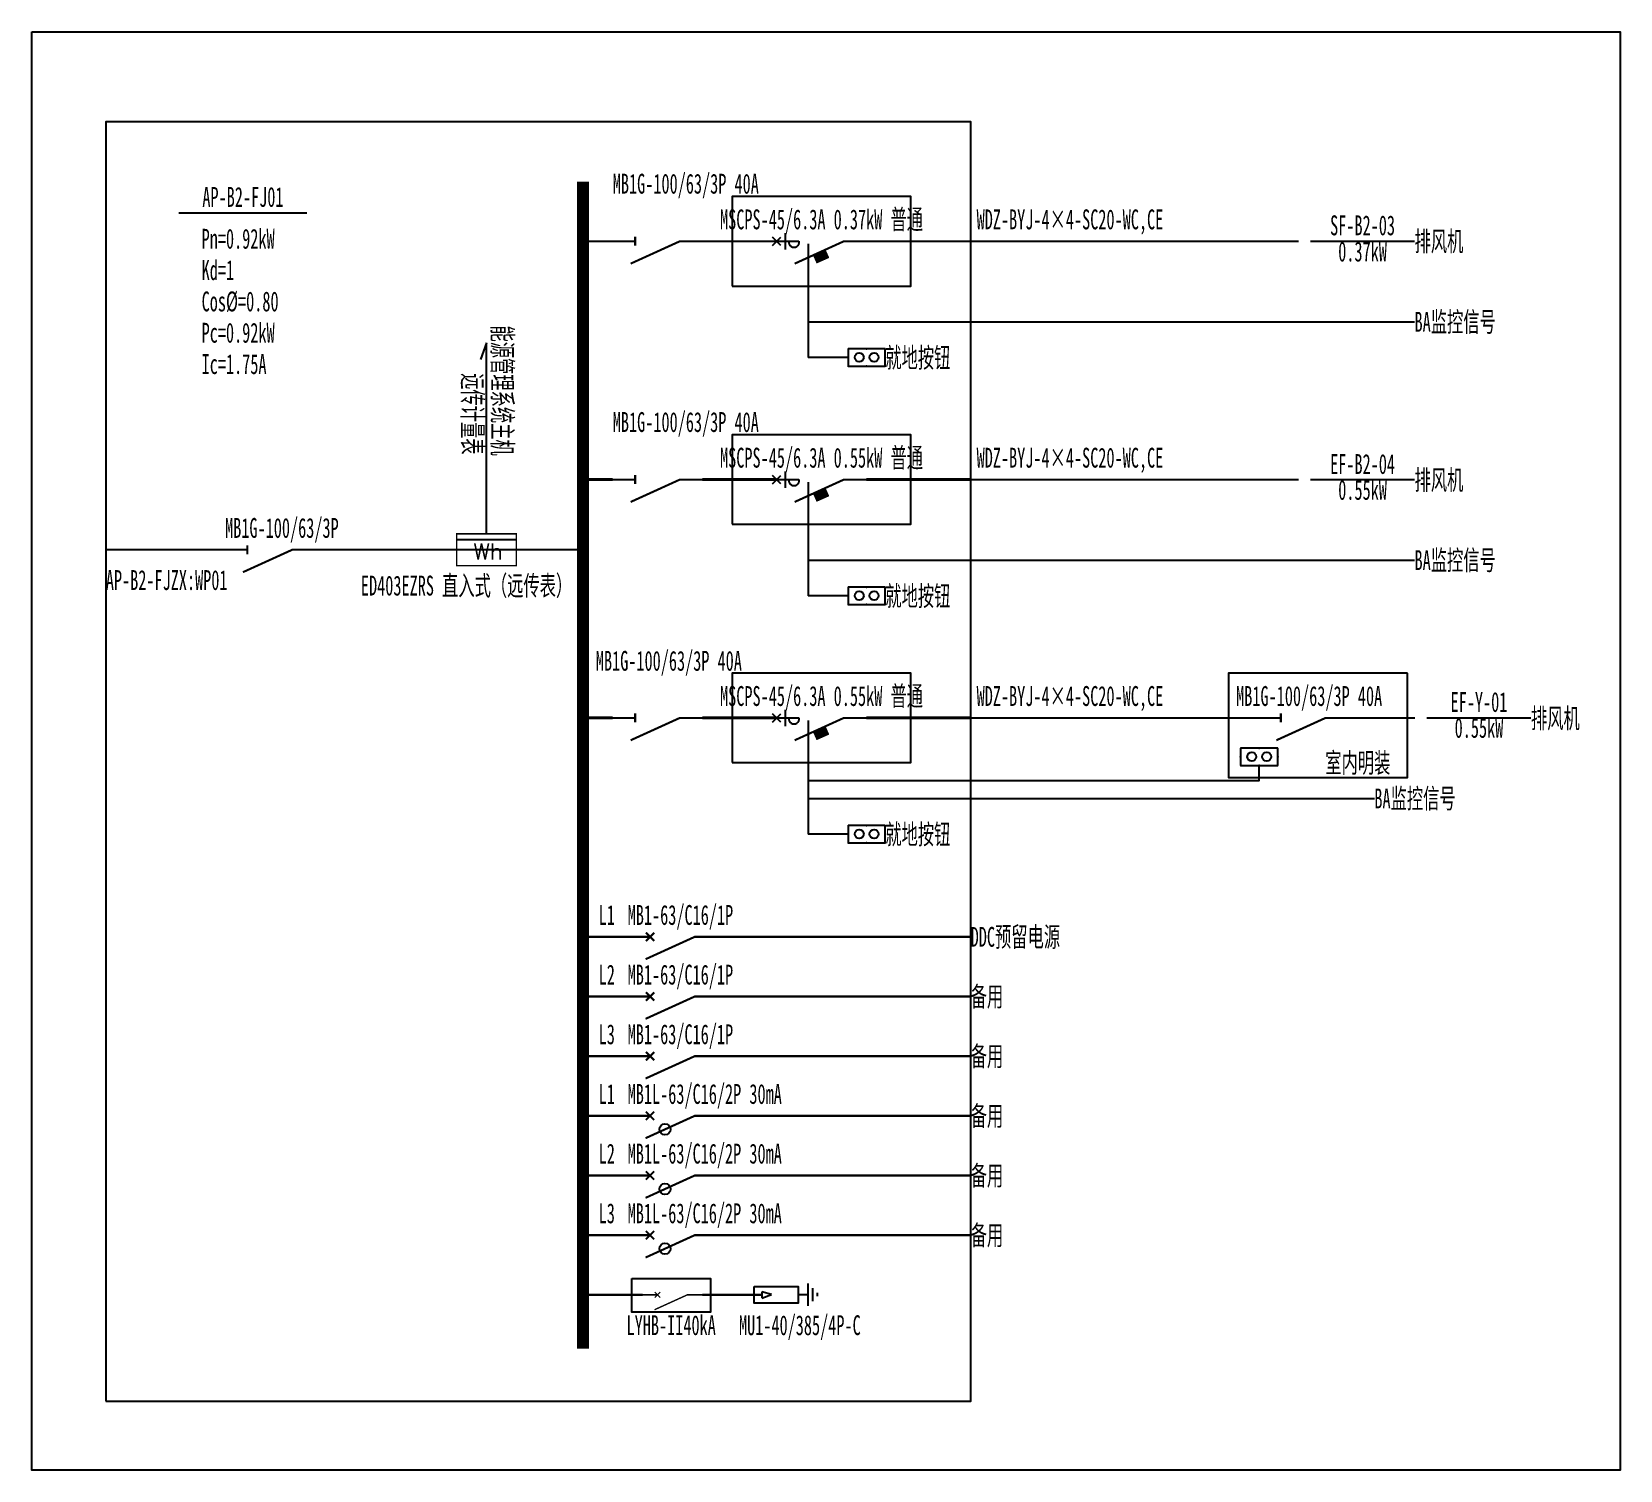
# Model space of a CAD drawing. Extents: x 1617364 to 1622158, y 418324 to 422664.
import ezdxf
from ezdxf.enums import TextEntityAlignment as Align

# ---------------------------------------------------------------- set-up
doc = ezdxf.new("R2010")
doc.units = 0
doc.header["$MEASUREMENT"] = 0
doc.layers.add('系统图', color=1, linetype='Continuous')
doc.styles.add('_SIMPLEX', font='simplex_.ttf', dxfattribs={"width": 0.6})
doc.styles.add('_TEL_DIM', font='', dxfattribs={"width": 0.8, "height": 3.5})
doc.styles.add('宋体', font='', dxfattribs={"width": 0.8, "height": 3.5})
doc.styles.get('_TEL_DIM').set_extended_font_data('SimSun')
doc.styles.get('宋体').set_extended_font_data('SimSun')

# ---------------------------------------------------------------- blocks, each defined once
blk = doc.blocks.new('$equip_U$00000079(zhangr-4109)')
for p, q in [((0.625, 0.292), (-0.625, 0.292)), ((-0.625, 0.292), (-0.625, -0.292)), ((0.625, -0.292), (0.625, 0.292)), ((-0.625, -0.292), (0.625, -0.292))]:
    blk.add_line(p, q)
at = {"const_width": 0.04}
blk.add_lwpolyline([(-0.625, 0.292), (-0.625, -0.292), (0.625, -0.292), (0.625, 0.292), (-0.625, 0.292), (-0.625, -0.292)], dxfattribs=at)
for centre in [(-0.25, 0.008), (0.25, 0.008)]:
    blk.add_circle(centre, 0.15)
for p in [(-0.625, 0), (0, 0.292), (0.625, 0), (0, -0.292)]:
    blk.add_point(p)
at = {"color": 7, "style": '_TEL_DIM', "flags": 1}
for tag in ['A', 'REMARK']:
    blk.add_attdef(tag, text='', height=0.00002, dxfattribs=at).set_placement((0, 0), align=Align.MIDDLE_CENTER)
blk = doc.blocks.new('$element$00000519')
at = {"const_width": 0.0233}
for points in [[(0, 0), (0, -0.25)], [(0, -1), (0, -0.75), (-0.25, -0.2)], [(-0.05, -0.25), (0.05, -0.25)]]:
    blk.add_lwpolyline(points, dxfattribs=at)
at = {"flags": 9}
blk.add_attdef('S', (0, 0), '', height=0.00000667, dxfattribs=at)
blk = doc.blocks.new('$element$00000578')
at = {"const_width": 0.0233}
for points in [[(0, 0), (0, -0.25)], [(0, -1), (0, -0.75), (-0.25, -0.2)], [(-0.05, -0.25), (0.05, -0.25)]]:
    blk.add_lwpolyline(points, dxfattribs=at)
at = {"flags": 9}
blk.add_attdef('S', (0, 0), '', height=0.00000667, dxfattribs=at)
blk = doc.blocks.new('$element$00000496')
at = {"const_width": 0.0233}
for points in [[(0, 0), (0, -0.25)], [(-0.25, -0.2), (0, -0.75), (0, -1)]]:
    blk.add_lwpolyline(points, dxfattribs=at)
blk.add_arc((-0.008, -0.192), 0.0589, 81.8699, 278.1301)
at = {"flags": 9}
blk.add_attdef('S', (0, 0), '', height=0.00000667, dxfattribs=at)
blk = doc.blocks.new('$equip_U$00000086(maj01888)')
at = {"color": 2, "lineweight": 25}
for p, q in [((-0.141, -0.141), (0.141, 0.141)), ((0.141, -0.141), (-0.141, 0.141)), ((0.286, 0.273), (0.286, -0.273))]:
    blk.add_line(p, q, dxfattribs=at)
at = {"color": 2}
for p, q in [((1.235, -0.473), (1.625, -0.299)), ((1.243, -0.49), (1.633, -0.317)), ((1.251, -0.508), (1.64, -0.335)), ((1.259, -0.526), (1.648, -0.353)), ((1.267, -0.544), (1.656, -0.37)), ((1.275, -0.562), (1.664, -0.388)), ((1.283, -0.579), (1.672, -0.406)), ((1.291, -0.597), (1.68, -0.424)), ((1.298, -0.615), (1.688, -0.442)), ((1.306, -0.633), (1.696, -0.459)), ((1.314, -0.651), (1.704, -0.477)), ((1.322, -0.668), (1.712, -0.495)), ((1.33, -0.686), (1.72, -0.513)), ((1.338, -0.704), (1.728, -0.531))]:
    blk.add_line(p, q, dxfattribs=at)
at = {"const_width": 0.04}
blk.add_lwpolyline([(1.23, -0.462), (1.62, -0.288), (1.732, -0.541), (1.343, -0.715)], close=True, dxfattribs=at)
at = {"xscale": 3, "yscale": 3, "zscale": 3, "rotation": 90}
blk.add_blockref('$element$00000496', (0, 0), dxfattribs=at)
at = {"color": 7, "style": '_TEL_DIM', "flags": 1}
for tag in ['A', 'REMARK']:
    blk.add_attdef(tag, text='', height=0.00002, dxfattribs=at).set_placement((0, 0), align=Align.MIDDLE_CENTER)
blk = doc.blocks.new('$element$00000492')
blk.add_line((0.173, 0), (0.173, -1))
at = {"const_width": 0.0233}
blk.add_lwpolyline([(-0.267, 0), (0.267, 0), (0.267, -1), (-0.267, -1), (-0.267, 0)], dxfattribs=at)
at = {"style": '_SIMPLEX'}
blk.add_text('Wh', height=0.2667, rotation=270, dxfattribs=at).set_placement((-0.161, -0.281))
at = {"flags": 9}
blk.add_attdef('S', (0, 0), '', height=0.00000667, dxfattribs=at)
blk.add_attdef('S', (0, 0), '', height=0.00000667, dxfattribs=at)
blk.add_attdef('S', (0, 0), '', height=0.00000667, dxfattribs=at)
blk = doc.blocks.new('$element$00000497')
at = {"const_width": 0.0233}
for points in [[(0, 0), (0, -0.25)], [(0, -1), (0, -0.75), (-0.25, -0.2)], [(-0.047, -0.297), (0.047, -0.203)], [(-0.047, -0.203), (0.047, -0.297)]]:
    blk.add_lwpolyline(points, dxfattribs=at)
at = {"flags": 9}
blk.add_attdef('S', (0, 0), '', height=0.00000667, dxfattribs=at)
blk = doc.blocks.new('$element$00000525')
at = {"const_width": 0.0233}
for points in [[(0, 0), (0, -0.25)], [(-0.25, -0.2), (0, -0.75), (0, -1)], [(-0.047, -0.203), (0.047, -0.297)], [(0.047, -0.203), (-0.047, -0.297)]]:
    blk.add_lwpolyline(points, dxfattribs=at)
blk.add_circle((-0.151, -0.417), 0.0615)
at = {"flags": 9}
blk.add_attdef('S', (0, 0), '', height=0.00000667, dxfattribs=at)

msp = doc.modelspace()

# ---------------------------------------------------------------- linework, layer by layer
at = {"color": 0, "linetype": 'ByBlock'}
for p, q in [((1617808.5, 422117.4), (1618194.7, 422117.4)), ((1619707.5, 422023.6), (1619707.5, 421788.6)), ((1619707.5, 421788.6), (1621537.3, 421788.6)), ((1619827.6, 421680.6), (1619707.5, 421680.6)), ((1619707.5, 421304.7), (1619707.5, 421069.7)), ((1619707.5, 421069.7), (1621537.3, 421069.7)), ((1619827.6, 420961.7), (1619707.5, 420961.7)), ((1619707.5, 420585.8), (1619707.5, 420350.8)), ((1621574.9, 420593.8), (1621888.6, 420593.8)), ((1619707.5, 420350.8), (1621416.1, 420350.8)), ((1619827.6, 420242.8), (1619707.5, 420242.8)), ((1619706.7, 418887.6), (1619706.7, 418820.4)), ((1619597, 418854.6), (1619567.7, 418862.5)), ((1619567.7, 418862.5), (1619567.7, 418844.3)), ((1619567.7, 418843.8), (1619597, 418854.6)), ((1619677.5, 418854.4), (1619705.6, 418854.4)), ((1619720.6, 418873.6), (1619720.6, 418834.3)), ((1619734.3, 418859.1), (1619734.3, 418849.4))]:
    msp.add_line(p, q, dxfattribs=at)
at = {"color": 0, "linetype": 'ByBlock', "ltscale": 0.2}
for p, q in [((1618736.6, 421725.5), (1618718.2, 421674.7)), ((1618736.6, 421148.9), (1618736.6, 421725.5))]:
    msp.add_line(p, q, dxfattribs=at)
at = {"color": 0, "linetype": 'ByBlock'}
for points in [[(1617587.8, 418532.9), (1620197.8, 418532.9), (1620197.8, 422391.6), (1617587.8, 422391.6)], [(1619477.7, 421896.6), (1620017.7, 421896.6), (1620017.7, 422166.6), (1619477.7, 422166.6)], [(1619477.7, 421177.7), (1620017.7, 421177.7), (1620017.7, 421447.7), (1619477.7, 421447.7)], [(1619477.7, 420458.8), (1620017.7, 420458.8), (1620017.7, 420728.8), (1619477.7, 420728.8)], [(1621516.4, 420728.8), (1620976.4, 420728.8), (1620976.4, 420413.8), (1621516.4, 420413.8)], [(1619175.7, 418902.9), (1619412.3, 418902.9), (1619412.3, 418800.8), (1619175.7, 418800.8)], [(1619544.9, 418878.6), (1619677.7, 418878.6), (1619677.7, 418828.5), (1619544.9, 418828.5)]]:
    msp.add_lwpolyline(points, close=True, dxfattribs=at)
for points, const_width in [([(1619027.7, 422211.6), (1619027.7, 418691.2)], 36), ([(1619027.7, 422031.6), (1619117.7, 422031.6)], 6.3), ([(1619387.7, 422031.6), (1619612.7, 422031.6)], 6.3), ([(1619882.7, 422031.6), (1621187.7, 422031.6)], 6.3), ([(1619027.7, 421312.7), (1619117.7, 421312.7)], 9), ([(1619387.7, 421312.7), (1619612.7, 421312.7)], 9), ([(1619882.7, 421312.7), (1620197.7, 421312.7)], 9), ([(1620197.7, 421312.7), (1621187.7, 421312.7)], 6.3), ([(1617587.8, 421100.9), (1617947.7, 421100.9)], 6.3), ([(1618217.7, 421100.9), (1619027.7, 421100.9)], 6.3), ([(1619027.7, 420593.8), (1619117.7, 420593.8)], 9), ([(1619387.7, 420593.8), (1619612.7, 420593.8)], 9), ([(1619882.7, 420593.8), (1620197.7, 420593.8)], 9), ([(1620197.7, 420593.8), (1621066.4, 420593.8)], 6.3), ([(1621268.9, 420593.8), (1621538.9, 420593.8)], 6.3), ([(1619027.7, 419933.4), (1619162.7, 419933.4)], 6.3), ([(1619432.7, 419933.4), (1620197.8, 419933.4)], 6.3), ([(1619027.6, 419753.4), (1619162.7, 419753.4)], 6.3), ([(1619432.6, 419753.4), (1620197.8, 419753.4)], 6.3), ([(1619027.6, 419573.4), (1619162.7, 419573.4)], 6.3), ([(1619432.6, 419573.4), (1620197.8, 419573.4)], 6.3), ([(1619027.6, 419393.4), (1619162.6, 419393.4)], 6.3), ([(1619432.6, 419393.4), (1620197.8, 419393.4)], 6.3), ([(1619027.6, 419213.4), (1619162.7, 419213.4)], 6.3), ([(1619432.6, 419213.4), (1620197.8, 419213.4)], 6.3), ([(1619027.6, 419033.4), (1619162.7, 419033.4)], 6.3), ([(1619432.6, 419033.4), (1620197.8, 419033.4)], 6.3), ([(1619027.7, 418853.4), (1619207.7, 418853.4)], 6.3), ([(1619387.7, 418853.4), (1619567.7, 418853.4)], 6.3)]:
    msp.add_lwpolyline(points, dxfattribs=dict(at, const_width=const_width))
for points in [[(1621223.7, 422031.6), (1621537.3, 422031.6)], [(1619707.5, 421788.6), (1619707.5, 421680.6)], [(1621223.7, 421312.7), (1621537.3, 421312.7)], [(1619707.5, 421069.7), (1619707.5, 420961.7)], [(1619707.5, 420404.8), (1621068.7, 420404.8), (1621068.7, 420449.8)], [(1619707.5, 420350.8), (1619707.5, 420242.8)]]:
    msp.add_lwpolyline(points, dxfattribs=at)
at = {"layer": '系统图'}
msp.add_lwpolyline([(1617364.3, 422663.5), (1622158.1, 422663.5), (1622158.1, 418324.3), (1617364.3, 418324.3)], close=True, dxfattribs=at)

# ---------------------------------------------------------------- block references
at = {"color": 0, "linetype": 'ByBlock', "rotation": 90}
for name, p, xscale, yscale, zscale in [('$element$00000578', (1619117.7, 422031.6), 270, 270, 270), ('$element$00000578', (1619117.7, 421312.7), 270, 270, 270), ('$element$00000492', (1618646.6, 421100.9), 180, 180, 180), ('$element$00000519', (1617947.7, 421100.9), 270, 270, 270), ('$element$00000578', (1619117.7, 420593.8), 270, 270, 270), ('$element$00000519', (1621066.4, 420593.8), 270, 270, 270), ('$element$00000497', (1619162.7, 419933.4), 270, 270, 270), ('$element$00000497', (1619162.7, 419753.4), 270, 270, 270), ('$element$00000497', (1619162.6, 419753.4), 270, 270, 270), ('$element$00000497', (1619162.7, 419573.4), 270, 270, 270), ('$element$00000497', (1619162.6, 419573.4), 270, 270, 270), ('$element$00000525', (1619162.6, 419393.4), 270, 270, 270), ('$element$00000525', (1619162.6, 419213.4), 270, 270, 270), ('$element$00000525', (1619162.6, 419033.4), 270, 270, 270), ('$element$00000497', (1619207.7, 418853.4), 180, 180, 180)]:
    msp.add_blockref(name, p, dxfattribs=dict(at, xscale=xscale, yscale=yscale, zscale=zscale))
at = {"color": 0, "linetype": 'ByBlock'}
for name, p, xscale, yscale, zscale in [('$equip_U$00000086(maj01888)', (1619612.7, 422031.6), 90, 90, 90), ('$equip_U$00000079(zhangr-4109)', (1619883.9, 421680.6), 89.99999999999997, 89.99999999999997, 89.99999999999997), ('$equip_U$00000086(maj01888)', (1619612.7, 421312.7), 90, 90, 90), ('$equip_U$00000079(zhangr-4109)', (1619883.9, 420961.7), 89.99999999999997, 89.99999999999997, 89.99999999999997), ('$equip_U$00000086(maj01888)', (1619612.7, 420593.8), 90, 90, 90), ('$equip_U$00000079(zhangr-4109)', (1621068.7, 420476.1), 89.99999999999997, 89.99999999999997, 89.99999999999997), ('$equip_U$00000079(zhangr-4109)', (1619883.9, 420242.8), 89.99999999999997, 89.99999999999997, 89.99999999999997)]:
    msp.add_blockref(name, p, dxfattribs=dict(at, xscale=xscale, yscale=yscale, zscale=zscale))

# ---------------------------------------------------------------- texts
at = {"color": 31, "linetype": 'ByBlock', "style": '宋体', "width": 0.6}
for p in [(1619117.7, 422157.3), (1619117.7, 421438.3), (1619066.6, 420718), (1620998.9, 420611.8)]:
    msp.add_text('MB1G-100/63/3P 40A', height=60, dxfattribs=at).set_placement(p, align=Align.BOTTOM_LEFT)
at = {"color": 0, "linetype": 'ByBlock', "style": '宋体', "width": 0.6}
for s, p in [('AP-B2-FJ01', (1618001.6, 422117.4)), ('SF-B2-03', (1621380.5, 422031.6)), ('EF-B2-04', (1621380.5, 421311.6)), ('EF-Y-01', (1621731.8, 420593.8)), ('L1', (1619099.7, 419951.4)), ('L2', (1619099.7, 419771.4)), ('L3', (1619099.7, 419591.4)), ('L1', (1619099.7, 419411.4)), ('L2', (1619099.7, 419231.4)), ('L3', (1619099.7, 419051.4))]:
    msp.add_text(s, height=60, dxfattribs=at).set_placement(p, align=Align.BOTTOM_CENTER)
at = {"color": 4, "linetype": 'ByBlock', "style": '宋体', "width": 0.6}
for s, p in [('MSCPS-45/6.3A 0.37kW 普通', (1619747.7, 422049.6)), ('MSCPS-45/6.3A 0.55kW 普通', (1619747.7, 421330.7)), ('MSCPS-45/6.3A 0.55kW 普通', (1619747.7, 420611.8))]:
    msp.add_text(s, height=60, dxfattribs=at).set_placement(p, align=Align.BOTTOM_CENTER)
at = {"color": 0, "linetype": 'ByBlock', "style": '宋体', "width": 0.6}
for s, p in [('WDZ-BYJ-4×4-SC20-WC,CE', (1620215.7, 422049.6)), ('WDZ-BYJ-4×4-SC20-WC,CE', (1620215.7, 421330.7)), ('AP-B2-FJZX:WP01', (1617587.8, 420961.6)), ('WDZ-BYJ-4×4-SC20-WC,CE', (1620215.7, 420611.8))]:
    msp.add_text(s, height=60, dxfattribs=at).set_placement(p, align=Align.BOTTOM_LEFT)
for s, p in [('Pn=0.92kW', (1617876.9, 422009.1)), ('Kd=1', (1617876.9, 421914.6)), ('Cos%%C=0.80', (1617876.9, 421820.1)), ('Pc=0.92kW', (1617876.9, 421725.6)), ('Ic=1.75A', (1617876.9, 421631.1))]:
    msp.add_text(s, height=60, dxfattribs=at).set_placement(p)
for s, p in [('排风机', (1621537.3, 422031.6)), ('BA监控信号', (1621537.3, 421788.6)), ('就地按钮', (1619940.1, 421680.6)), ('排风机', (1621537.3, 421311.6)), ('BA监控信号', (1621537.3, 421069.7)), ('就地按钮', (1619940.1, 420961.7)), ('排风机', (1621888.6, 420592.7)), ('室内明装', (1621268, 420458.6)), ('BA监控信号', (1621416.1, 420350.8)), ('就地按钮', (1619940.1, 420242.8)), ('DDC预留电源', (1620197.8, 419933.4)), ('备用', (1620197.8, 419753.4)), ('备用', (1620197.8, 419573.4)), ('备用', (1620197.8, 419393.4)), ('备用', (1620197.8, 419213.4)), ('备用', (1620197.8, 419033.4))]:
    msp.add_text(s, height=60, dxfattribs=at).set_placement(p, align=Align.MIDDLE_LEFT)
for s, p in [('0.37kW', (1621380.5, 422030.6)), ('0.55kW', (1621380.5, 421311.6)), ('0.55kW', (1621731.8, 420593.8))]:
    msp.add_text(s, height=60, dxfattribs=at).set_placement(p, align=Align.TOP_CENTER)
for s, p in [('能源管理系统主机', (1618736.6, 421384.6)), ('远传计量表', (1618646.6, 421388.2))]:
    msp.add_text(s, height=60, rotation=270, dxfattribs=at).set_placement(p, align=Align.BOTTOM_RIGHT)
at = {"color": 1, "linetype": 'ByBlock', "style": '宋体', "width": 0.6}
for s, p in [('MB1G-100/63/3P', (1617947.7, 421118.9)), ('MB1-63/C16/1P', (1619162.7, 419951.4)), ('MB1-63/C16/1P', (1619162.6, 419771.4)), ('MB1-63/C16/1P', (1619162.6, 419591.4))]:
    msp.add_text(s, height=60, dxfattribs=at).set_placement(p, align=Align.BOTTOM_LEFT)
at = {"color": 2, "linetype": 'ByBlock', "style": '宋体', "width": 0.6}
msp.add_text('ED403EZRS 直入式（远传表）', height=60, dxfattribs=at).set_placement((1618676.5, 421022.9), align=Align.TOP_CENTER)
at = {"color": 3, "linetype": 'ByBlock', "style": '宋体', "width": 0.6}
for p in [(1619162.6, 419411.4), (1619162.6, 419231.4), (1619162.6, 419051.4)]:
    msp.add_text('MB1L-63/C16/2P 30mA', height=60, dxfattribs=at).set_placement(p, align=Align.BOTTOM_LEFT)
at = {"color": 40, "linetype": 'ByBlock', "style": '宋体', "width": 0.6}
msp.add_text('LYHB-II40kA', height=60, dxfattribs=at).set_placement((1619294, 418791.8), align=Align.TOP_CENTER)
at = {"color": 30, "linetype": 'ByBlock', "style": '宋体', "width": 0.6}
msp.add_text('MU1-40/385/4P-C', height=60, dxfattribs=at).set_placement((1619682.2, 418791.8), align=Align.TOP_CENTER)
at = {"color": 0, "linetype": 'ByBlock', "style": '_TEL_DIM', "flags": 1}
msp.add_attdef('S', text='静止电能发声器', height=0.0018, dxfattribs=at).set_placement((1618235.7, 418735.3), align=Align.MIDDLE_CENTER)

doc.saveas('drawing.dxf')
